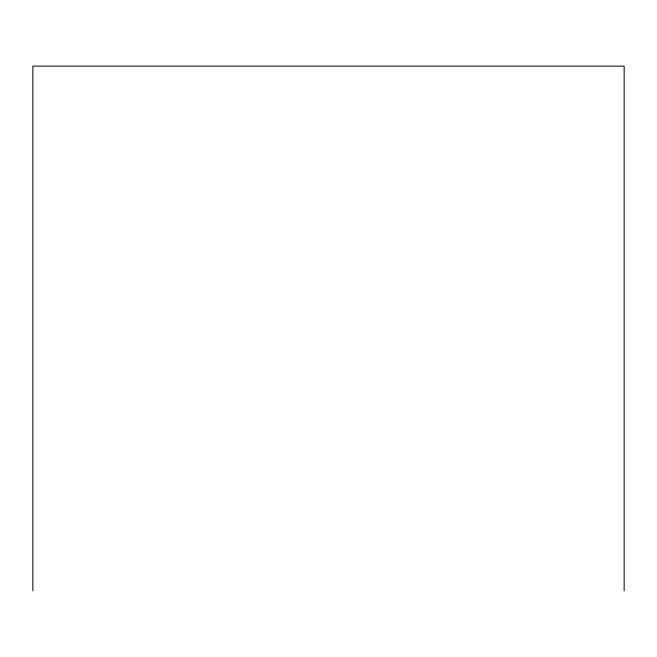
<?xml version="1.0" encoding="UTF-8"?>
<svg xmlns="http://www.w3.org/2000/svg" width="657" height="657" viewBox="0 0 657 657"><rect width="100%" height="100%" fill="white"/><g stroke="black" fill="none" stroke-linecap="round" stroke-linejoin="round"><path stroke-width="0.99" d="M624.15 590.865L624.15 66.135L32.85 66.135L32.85 590.865"/></g></svg>
